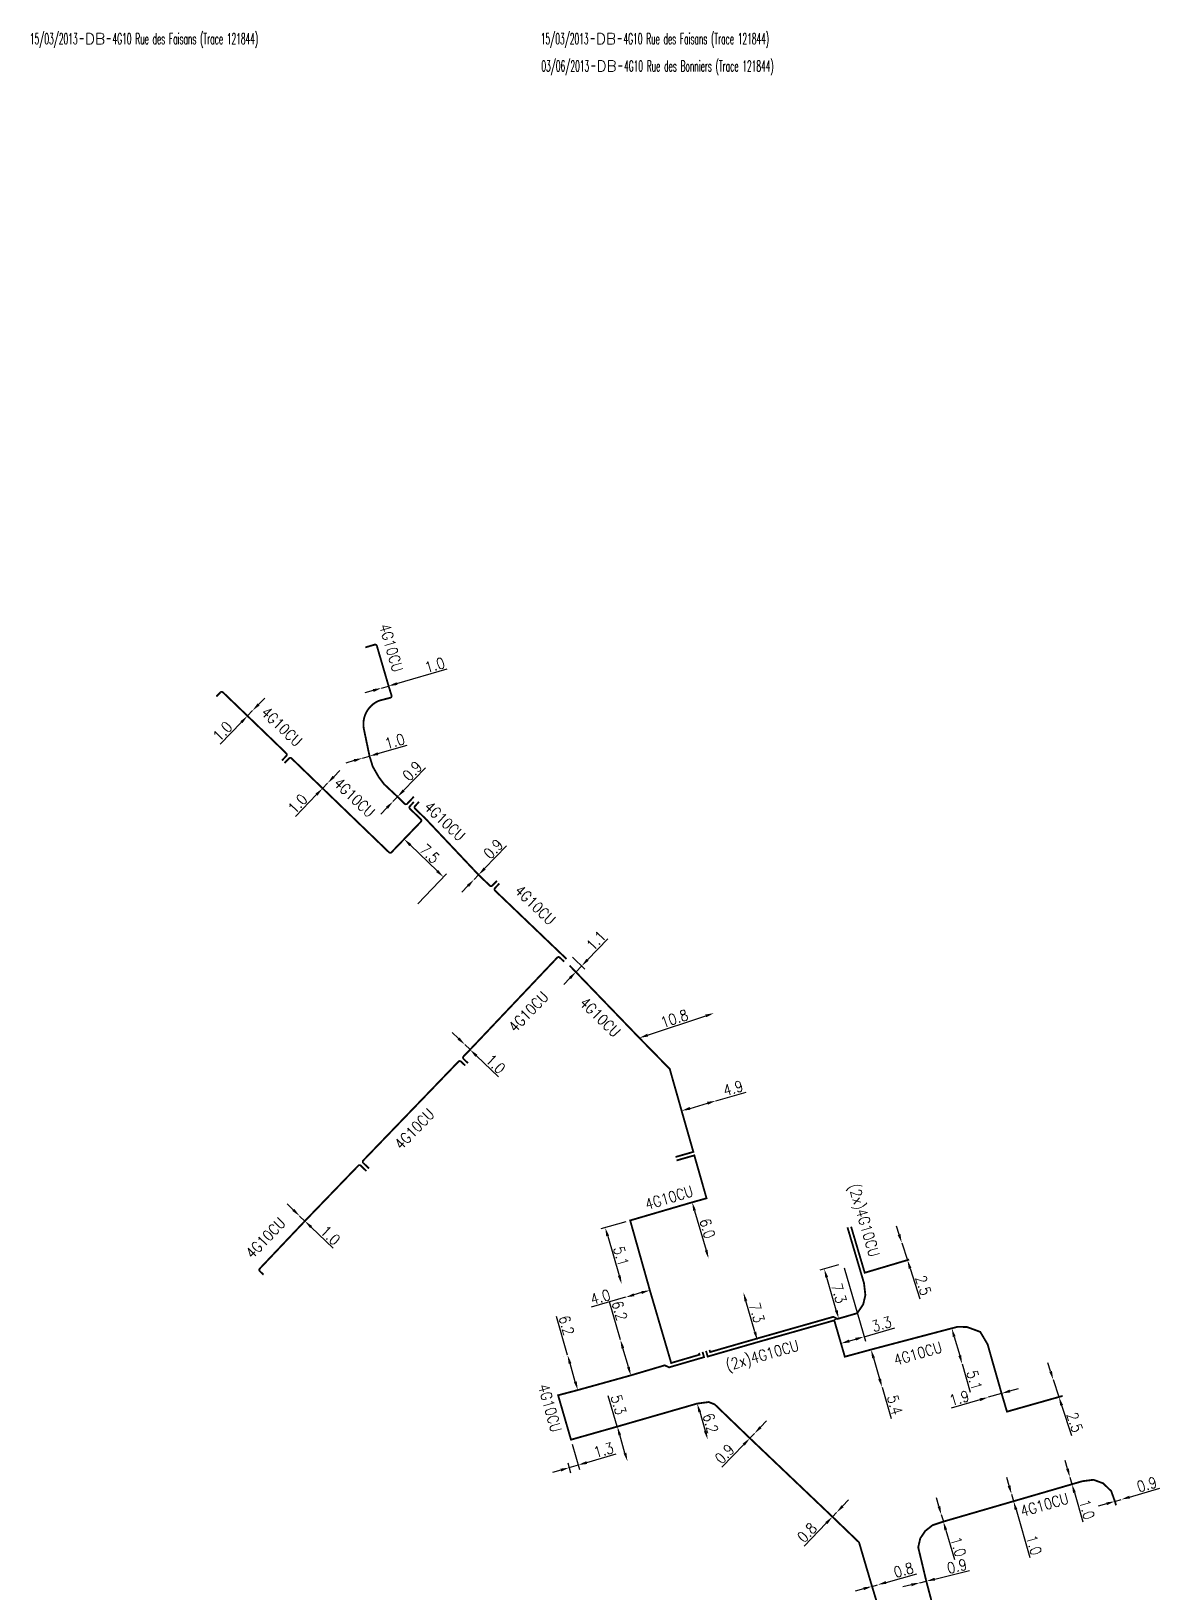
# Model space of a CAD drawing. Header units: millimetres. Extents: x 111441 to 112000, y 130010 to 130542.
# Drawn here: x 111440.7 to 111595.6, y 130275.5 to 130489.8 of the extents above; entities that cross this region are included whole.
import ezdxf
from ezdxf.enums import TextEntityAlignment as Align

# ---------------------------------------------------------------- set-up
doc = ezdxf.new("R2010")
doc.units = ezdxf.units.MM
doc.header["$PDMODE"] = 34
doc.linetypes.add('B_ST_AL', pattern=[2000, 1000, 1000])
doc.linetypes.add('E_ST_Cu', pattern=[2000, 1000, 1000])
doc.layers.get('0').update_dxf_attribs({"linetype": 'CONTINUOUS'})
doc.layers.get('DEFPOINTS').update_dxf_attribs({"linetype": 'CONTINUOUS'})
doc.layers.add('E_100', color=3, linetype='CONTINUOUS')
doc.styles.get("Standard").update_dxf_attribs({"font": 'romans.shx', "width": 0.85})
doc.dimstyles.get("Standard").update_dxf_attribs({"dimtxt": 1.5, "dimasz": 1.2, "dimexe": 0.625, "dimexo": 0.625, "dimgap": 0.25, "dimtad": 1, "dimdec": 1, "dimzin": 0, "dimdsep": 46, "dimtxsty": 'Standard', "dimcen": -0.5, "dimadec": 0, "dimazin": 0, "dimtfac": 1, "dimtdec": 1, "dimtmove": 0, "dimatfit": 3, "dimfxl": 1, "dimtolj": 1, "dimtzin": 0, "dimarcsym": 0})

# ---------------------------------------------------------------- blocks, each defined once
blk = doc.blocks.new('*D9')
at = {"layer": 'DEFPOINTS', "color": 0, "linetype": 'Continuous'}
for p in [(111477.53, 130327.17), (111477.53, 130327.17), (111478.25, 130326.48)]:
    blk.add_point(p, dxfattribs=at)
at = {"layer": 'E_100', "color": 0, "linetype": 'Continuous', "lineweight": -2}
for p, q in [((111476.66, 130328.01), (111475.8, 130328.84)), ((111477.53, 130327.17), (111478.25, 130326.48)), ((111479.11, 130325.65), (111482.13, 130322.74))]:
    blk.add_line(p, q, dxfattribs=at)
at = {"layer": 'E_100', "color": 0, "linetype": 'Continuous'}
for points in [[(111476.8, 130328.15), (111476.52, 130327.86), (111477.53, 130327.17)], [(111479.25, 130325.79), (111478.97, 130325.5), (111478.25, 130326.48)]]:
    blk.add_solid(points, dxfattribs=at)
at = {"layer": 'E_100', "color": 0, "linetype": 'Continuous', "insert": (111481.75, 130324.5), "char_height": 1.5, "attachment_point": 5, "rotation": 316.0576}
blk.add_mtext('\\A1;1.0', dxfattribs=at)
blk = doc.blocks.new('*D10')
at = {"layer": 'DEFPOINTS', "color": 0, "linetype": 'Continuous'}
for p in [(111500.2, 130350.69), (111500.2, 130350.69), (111500.92, 130350)]:
    blk.add_point(p, dxfattribs=at)
at = {"layer": 'E_100', "color": 0, "linetype": 'Continuous', "lineweight": -2}
for p, q in [((111499.33, 130351.53), (111498.47, 130352.36)), ((111500.2, 130350.69), (111500.92, 130350)), ((111501.78, 130349.17), (111504.8, 130346.26))]:
    blk.add_line(p, q, dxfattribs=at)
at = {"layer": 'E_100', "color": 0, "linetype": 'Continuous'}
for points in [[(111499.47, 130351.67), (111499.19, 130351.38), (111500.2, 130350.69)], [(111501.92, 130349.31), (111501.64, 130349.02), (111500.92, 130350)]]:
    blk.add_solid(points, dxfattribs=at)
at = {"layer": 'E_100', "color": 0, "linetype": 'Continuous', "insert": (111504.42, 130348.02), "char_height": 1.5, "attachment_point": 5, "rotation": 316.0576}
blk.add_mtext('\\A1;1.0', dxfattribs=at)
blk = doc.blocks.new('*D11')
at = {"layer": 'DEFPOINTS', "color": 0, "linetype": 'Continuous'}
for p in [(111491.87, 130378.89), (111497.27, 130373.68), (111493.32, 130369.58)]:
    blk.add_point(p, dxfattribs=at)
at = {"layer": 'E_100', "color": 0, "linetype": 'Continuous', "lineweight": -2}
for p, q in [((111492.73, 130378.06), (111496.41, 130374.52)), ((111493.75, 130370.03), (111497.7, 130374.13))]:
    blk.add_line(p, q, dxfattribs=at)
at = {"layer": 'E_100', "color": 0, "linetype": 'Continuous'}
for points in [[(111492.87, 130378.2), (111492.59, 130377.91), (111491.87, 130378.89)], [(111496.54, 130374.66), (111496.27, 130374.37), (111497.27, 130373.68)]]:
    blk.add_solid(points, dxfattribs=at)
at = {"layer": 'E_100', "color": 0, "linetype": 'Continuous', "insert": (111495.39, 130376.89), "char_height": 1.5, "attachment_point": 5, "rotation": 316.0576}
blk.add_mtext('\\A1;7.5', dxfattribs=at)
blk = doc.blocks.new('*D12')
at = {"layer": 'DEFPOINTS', "color": 0, "linetype": 'Continuous'}
for p in [(111501.46, 130373.34), (111501.46, 130373.34), (111502.08, 130373.99)]:
    blk.add_point(p, dxfattribs=at)
at = {"layer": 'E_100', "color": 0, "linetype": 'Continuous', "lineweight": -2}
for p, q in [((111502.92, 130374.85), (111505.91, 130377.95)), ((111500.63, 130372.47), (111499.79, 130371.61)), ((111501.46, 130373.34), (111502.08, 130373.99))]:
    blk.add_line(p, q, dxfattribs=at)
at = {"layer": 'E_100', "color": 0, "linetype": 'Continuous'}
for points in [[(111502.77, 130374.99), (111503.06, 130374.71), (111502.08, 130373.99)], [(111500.48, 130372.61), (111500.77, 130372.33), (111501.46, 130373.34)]]:
    blk.add_solid(points, dxfattribs=at)
at = {"layer": 'E_100', "color": 0, "linetype": 'Continuous', "insert": (111504.11, 130377.53), "char_height": 1.5, "attachment_point": 5, "rotation": 46.0576}
blk.add_mtext('\\A1;0.9', dxfattribs=at)
blk = doc.blocks.new('*D13')
at = {"layer": 'DEFPOINTS', "color": 0, "linetype": 'Continuous'}
for p in [(111480.68, 130385.86), (111481.37, 130386.58), (111481.37, 130386.58)]:
    blk.add_point(p, dxfattribs=at)
at = {"layer": 'E_100', "color": 0, "linetype": 'Continuous', "lineweight": -2}
for p, q in [((111482.2, 130387.45), (111483.04, 130388.31)), ((111479.84, 130385), (111476.94, 130381.98)), ((111481.37, 130386.58), (111480.68, 130385.86))]:
    blk.add_line(p, q, dxfattribs=at)
at = {"layer": 'E_100', "color": 0, "linetype": 'Continuous'}
for points in [[(111482.06, 130387.59), (111482.35, 130387.31), (111481.37, 130386.58)], [(111479.7, 130385.14), (111479.99, 130384.86), (111480.68, 130385.86)]]:
    blk.add_solid(points, dxfattribs=at)
at = {"layer": 'E_100', "color": 0, "linetype": 'Continuous', "insert": (111477.25, 130383.75), "char_height": 1.5, "attachment_point": 5, "rotation": 46.0576}
blk.add_mtext('\\A1;1.0', dxfattribs=at)
blk = doc.blocks.new('*D14')
at = {"layer": 'DEFPOINTS', "color": 0, "linetype": 'Continuous'}
for p in [(111470.37, 130395.8), (111471.06, 130396.52), (111471.06, 130396.52)]:
    blk.add_point(p, dxfattribs=at)
at = {"layer": 'E_100', "color": 0, "linetype": 'Continuous', "lineweight": -2}
for p, q in [((111471.89, 130397.38), (111472.73, 130398.25)), ((111471.06, 130396.52), (111470.37, 130395.8)), ((111469.53, 130394.93), (111466.63, 130391.92))]:
    blk.add_line(p, q, dxfattribs=at)
at = {"layer": 'E_100', "color": 0, "linetype": 'Continuous'}
for points in [[(111469.39, 130395.07), (111469.68, 130394.8), (111470.37, 130395.8)], [(111471.75, 130397.52), (111472.04, 130397.24), (111471.06, 130396.52)]]:
    blk.add_solid(points, dxfattribs=at)
at = {"layer": 'E_100', "color": 0, "linetype": 'Continuous', "insert": (111466.94, 130393.69), "char_height": 1.5, "attachment_point": 5, "rotation": 46.0576}
blk.add_mtext('\\A1;1.0', dxfattribs=at)
blk = doc.blocks.new('*D15')
at = {"layer": 'DEFPOINTS', "color": 0, "linetype": 'Continuous'}
for p in [(111490.34, 130384.05), (111490.34, 130384.05), (111490.97, 130384.7)]:
    blk.add_point(p, dxfattribs=at)
at = {"layer": 'E_100', "color": 0, "linetype": 'Continuous', "lineweight": -2}
for p, q in [((111491.8, 130385.56), (111494.79, 130388.67)), ((111489.51, 130383.19), (111488.68, 130382.32)), ((111490.34, 130384.05), (111490.97, 130384.7))]:
    blk.add_line(p, q, dxfattribs=at)
at = {"layer": 'E_100', "color": 0, "linetype": 'Continuous'}
for points in [[(111491.65, 130385.7), (111491.94, 130385.43), (111490.97, 130384.7)], [(111489.36, 130383.33), (111489.65, 130383.05), (111490.34, 130384.05)]]:
    blk.add_solid(points, dxfattribs=at)
at = {"layer": 'E_100', "color": 0, "linetype": 'Continuous', "insert": (111492.99, 130388.24), "char_height": 1.5, "attachment_point": 5, "rotation": 46.0576}
blk.add_mtext('\\A1;0.9', dxfattribs=at)
blk = doc.blocks.new('*D16')
at = {"layer": 'DEFPOINTS', "color": 0, "linetype": 'Continuous'}
for p in [(111486.16, 130390), (111486.16, 130390), (111487.12, 130390.28)]:
    blk.add_point(p, dxfattribs=at)
at = {"layer": 'E_100', "color": 0, "linetype": 'Continuous', "lineweight": -2}
for p, q in [((111488.27, 130390.62), (111492.3, 130391.79)), ((111485.01, 130389.67), (111483.86, 130389.33)), ((111486.16, 130390), (111487.12, 130390.28))]:
    blk.add_line(p, q, dxfattribs=at)
at = {"layer": 'E_100', "color": 0, "linetype": 'Continuous'}
for points in [[(111484.95, 130389.86), (111485.07, 130389.47), (111486.16, 130390)], [(111488.22, 130390.81), (111488.33, 130390.42), (111487.12, 130390.28)]]:
    blk.add_solid(points, dxfattribs=at)
at = {"layer": 'E_100', "color": 0, "linetype": 'Continuous', "insert": (111490.58, 130392.33), "char_height": 1.5, "attachment_point": 5, "rotation": 16.2394}
blk.add_mtext('\\A1;1.0', dxfattribs=at)
blk = doc.blocks.new('*D17')
at = {"layer": 'DEFPOINTS', "color": 0, "linetype": 'Continuous'}
for p in [(111489.74, 130399.9), (111488.78, 130399.62), (111488.78, 130399.62)]:
    blk.add_point(p, dxfattribs=at)
at = {"layer": 'E_100', "color": 0, "linetype": 'Continuous', "lineweight": -2}
for p, q in [((111490.89, 130400.23), (111497.78, 130402.24)), ((111488.78, 130399.62), (111489.74, 130399.9)), ((111487.63, 130399.28), (111486.47, 130398.95))]:
    blk.add_line(p, q, dxfattribs=at)
at = {"layer": 'E_100', "color": 0, "linetype": 'Continuous'}
for points in [[(111490.83, 130400.43), (111490.95, 130400.04), (111489.74, 130399.9)], [(111487.57, 130399.48), (111487.68, 130399.09), (111488.78, 130399.62)]]:
    blk.add_solid(points, dxfattribs=at)
at = {"layer": 'E_100', "color": 0, "linetype": 'Continuous', "insert": (111496.07, 130402.78), "char_height": 1.5, "attachment_point": 5, "rotation": 16.2394}
blk.add_mtext('\\A1;1.0', dxfattribs=at)
blk = doc.blocks.new('GIS_MODF')
at = {"color": 0, "linetype": 'Continuous', "flags": 128}
for points in [[(-2.18, -0.01), (-1.68, -0.01)], [(1.52, -0.01), (2.02, -0.01)]]:
    blk.add_lwpolyline(points, dxfattribs=at)
at = {"color": 0, "linetype": 'Continuous', "width": 0.5}
blk.add_attdef('DATE', text='', height=1.5, dxfattribs=at).set_placement((-2.5, -0.8), align=Align.RIGHT)
at = {"color": 0, "linetype": 'Continuous', "width": 1.771291}
blk.add_attdef('USER', text='', height=1.5, dxfattribs=at).set_placement((-1.51, -0.8), (1.28, -0.8), align=Align.FIT)
at = {"color": 0, "linetype": 'Continuous', "width": 0.5}
blk.add_attdef('DESC', (2.29, -0.8), '', height=1.5, dxfattribs=at)
blk = doc.blocks.new('*D19')
at = {"layer": 'DEFPOINTS', "color": 0, "linetype": 'Continuous'}
for p in [(111572.04, 130302.29), (111572.04, 130302.29), (111573.86, 130302.82)]:
    blk.add_point(p, dxfattribs=at)
at = {"layer": 'E_100', "color": 0, "linetype": 'Continuous', "lineweight": -2}
for p, q in [((111575.01, 130303.16), (111576.16, 130303.49)), ((111570.88, 130301.95), (111566.92, 130300.8)), ((111573.86, 130302.82), (111572.04, 130302.29))]:
    blk.add_line(p, q, dxfattribs=at)
at = {"layer": 'E_100', "color": 0, "linetype": 'Continuous'}
for points in [[(111574.96, 130303.35), (111575.07, 130302.96), (111573.86, 130302.82)], [(111570.83, 130302.15), (111570.94, 130301.76), (111572.04, 130302.29)]]:
    blk.add_solid(points, dxfattribs=at)
at = {"layer": 'E_100', "color": 0, "linetype": 'Continuous', "insert": (111568.05, 130302.17), "char_height": 1.5, "attachment_point": 5, "rotation": 16.2394}
blk.add_mtext('\\A1;1.9', dxfattribs=at)
blk = doc.blocks.new('*D20')
at = {"layer": 'DEFPOINTS', "color": 0, "linetype": 'Continuous'}
for p in [(111580.95, 130304.72), (111580.95, 130304.72), (111581.73, 130302.34)]:
    blk.add_point(p, dxfattribs=at)
at = {"layer": 'E_100', "color": 0, "linetype": 'Continuous', "lineweight": -2}
for p, q in [((111580.58, 130305.86), (111580.21, 130307)), ((111580.95, 130304.72), (111581.73, 130302.34)), ((111582.1, 130301.2), (111583.45, 130297.04))]:
    blk.add_line(p, q, dxfattribs=at)
at = {"layer": 'E_100', "color": 0, "linetype": 'Continuous'}
for points in [[(111580.77, 130305.92), (111580.39, 130305.8), (111580.95, 130304.72)], [(111582.29, 130301.26), (111581.91, 130301.14), (111581.73, 130302.34)]]:
    blk.add_solid(points, dxfattribs=at)
at = {"layer": 'E_100', "color": 0, "linetype": 'Continuous', "insert": (111583.91, 130298.86), "char_height": 1.5, "attachment_point": 5, "rotation": 288.0498}
blk.add_mtext('\\A1;2.5', dxfattribs=at)
blk = doc.blocks.new('*D21')
at = {"layer": 'DEFPOINTS', "color": 0, "linetype": 'Continuous'}
for p in [(111589.41, 130288.01), (111590.28, 130288.27), (111590.28, 130288.27)]:
    blk.add_point(p, dxfattribs=at)
at = {"layer": 'E_100', "color": 0, "linetype": 'Continuous', "lineweight": -2}
for p, q in [((111591.43, 130288.6), (111595.57, 130289.81)), ((111588.26, 130287.68), (111587.11, 130287.34)), ((111589.41, 130288.01), (111590.28, 130288.27))]:
    blk.add_line(p, q, dxfattribs=at)
at = {"layer": 'E_100', "color": 0, "linetype": 'Continuous'}
for points in [[(111591.38, 130288.79), (111591.49, 130288.41), (111590.28, 130288.27)], [(111588.21, 130287.87), (111588.32, 130287.49), (111589.41, 130288.01)]]:
    blk.add_solid(points, dxfattribs=at)
at = {"layer": 'E_100', "color": 0, "linetype": 'Continuous', "insert": (111593.8, 130290.33), "char_height": 1.5, "attachment_point": 5, "rotation": 16.2263}
blk.add_mtext('\\A1;0.9', dxfattribs=at)
blk = doc.blocks.new('*D22')
at = {"layer": 'DEFPOINTS', "color": 0, "linetype": 'Continuous'}
for p in [(111560.16, 130323.49), (111560.16, 130323.49), (111560.94, 130321.12)]:
    blk.add_point(p, dxfattribs=at)
at = {"layer": 'E_100', "color": 0, "linetype": 'Continuous', "lineweight": -2}
for p, q in [((111559.79, 130324.63), (111559.42, 130325.77)), ((111560.16, 130323.49), (111560.94, 130321.12)), ((111561.31, 130319.97), (111562.66, 130315.82))]:
    blk.add_line(p, q, dxfattribs=at)
at = {"layer": 'E_100', "color": 0, "linetype": 'Continuous'}
for points in [[(111559.98, 130324.7), (111559.6, 130324.57), (111560.16, 130323.49)], [(111561.5, 130320.04), (111561.12, 130319.91), (111560.94, 130321.12)]]:
    blk.add_solid(points, dxfattribs=at)
at = {"layer": 'E_100', "color": 0, "linetype": 'Continuous', "insert": (111563.12, 130317.64), "char_height": 1.5, "attachment_point": 5, "rotation": 288.0489}
blk.add_mtext('\\A1;2.5', dxfattribs=at)
blk = doc.blocks.new('*D31')
at = {"layer": 'DEFPOINTS', "color": 0, "linetype": 'Continuous'}
for p in [(111556.08, 130276.34), (111556.85, 130276.56), (111556.85, 130276.56)]:
    blk.add_point(p, dxfattribs=at)
at = {"layer": 'E_100', "color": 0, "linetype": 'Continuous', "lineweight": -2}
for p, q in [((111558, 130276.88), (111562.21, 130278.06)), ((111554.92, 130276.02), (111553.77, 130275.69)), ((111556.08, 130276.34), (111556.85, 130276.56))]:
    blk.add_line(p, q, dxfattribs=at)
at = {"layer": 'E_100', "color": 0, "linetype": 'Continuous'}
for points in [[(111554.87, 130276.21), (111554.98, 130275.82), (111556.08, 130276.34)], [(111557.95, 130277.07), (111558.06, 130276.69), (111556.85, 130276.56)]]:
    blk.add_solid(points, dxfattribs=at)
at = {"layer": 'E_100', "color": 0, "linetype": 'Continuous', "insert": (111560.42, 130278.59), "char_height": 1.5, "attachment_point": 5, "rotation": 15.622}
blk.add_mtext('\\A1;0.8', dxfattribs=at)
blk = doc.blocks.new('*D32')
at = {"layer": 'DEFPOINTS', "color": 0, "linetype": 'Continuous'}
for p in [(111551.2, 130286.47), (111551.2, 130286.47), (111550.65, 130285.89)]:
    blk.add_point(p, dxfattribs=at)
at = {"layer": 'E_100', "color": 0, "linetype": 'Continuous', "lineweight": -2}
for p, q in [((111551.2, 130286.47), (111550.65, 130285.89)), ((111552.03, 130287.33), (111552.87, 130288.2)), ((111549.81, 130285.03), (111546.78, 130281.88))]:
    blk.add_line(p, q, dxfattribs=at)
at = {"layer": 'E_100', "color": 0, "linetype": 'Continuous'}
for points in [[(111551.89, 130287.47), (111552.18, 130287.2), (111551.2, 130286.47)], [(111549.67, 130285.17), (111549.96, 130284.89), (111550.65, 130285.89)]]:
    blk.add_solid(points, dxfattribs=at)
at = {"layer": 'E_100', "color": 0, "linetype": 'Continuous', "insert": (111547.16, 130283.72), "char_height": 1.5, "attachment_point": 5, "rotation": 46.0609}
blk.add_mtext('\\A1;0.8', dxfattribs=at)
blk = doc.blocks.new('*D33')
at = {"layer": 'DEFPOINTS', "color": 0, "linetype": 'Continuous'}
for p in [(111539.94, 130297.32), (111539.94, 130297.32), (111539.32, 130296.67)]:
    blk.add_point(p, dxfattribs=at)
at = {"layer": 'E_100', "color": 0, "linetype": 'Continuous', "lineweight": -2}
for p, q in [((111540.77, 130298.19), (111541.61, 130299.05)), ((111539.94, 130297.32), (111539.32, 130296.67)), ((111538.48, 130295.81), (111535.49, 130292.7))]:
    blk.add_line(p, q, dxfattribs=at)
at = {"layer": 'E_100', "color": 0, "linetype": 'Continuous'}
for points in [[(111540.63, 130298.32), (111540.92, 130298.05), (111539.94, 130297.32)], [(111538.34, 130295.95), (111538.63, 130295.67), (111539.32, 130296.67)]]:
    blk.add_solid(points, dxfattribs=at)
at = {"layer": 'E_100', "color": 0, "linetype": 'Continuous', "insert": (111535.85, 130294.52), "char_height": 1.5, "attachment_point": 5, "rotation": 46.0609}
blk.add_mtext('\\A1;0.9', dxfattribs=at)
blk = doc.blocks.new('*D34')
at = {"layer": 'DEFPOINTS', "color": 0, "linetype": 'Continuous'}
for p in [(111532.09, 130301.43), (111533.53, 130296.52), (111533.53, 130296.52)]:
    blk.add_point(p, dxfattribs=at)
at = {"layer": 'E_100', "color": 0, "linetype": 'Continuous', "lineweight": -2}
blk.add_line((111532.43, 130300.28), (111533.19, 130297.67), dxfattribs=at)
at = {"layer": 'E_100', "color": 0, "linetype": 'Continuous'}
for points in [[(111532.62, 130300.33), (111532.24, 130300.22), (111532.09, 130301.43)], [(111533.38, 130297.72), (111533, 130297.61), (111533.53, 130296.52)]]:
    blk.add_solid(points, dxfattribs=at)
at = {"layer": 'E_100', "color": 0, "linetype": 'Continuous', "insert": (111533.92, 130298.73), "char_height": 1.5, "attachment_point": 5, "rotation": 286.2394}
blk.add_mtext('\\A1;6.2', dxfattribs=at)
blk = doc.blocks.new('*D35')
at = {"layer": 'DEFPOINTS', "color": 0, "linetype": 'Continuous'}
for p in [(111521.12, 130298.27), (111522.52, 130293.48), (111522.52, 130293.48)]:
    blk.add_point(p, dxfattribs=at)
at = {"layer": 'E_100', "color": 0, "linetype": 'Continuous', "lineweight": -2}
for p, q in [((111521.12, 130298.27), (111519.89, 130302.51)), ((111522.18, 130294.63), (111521.46, 130297.12))]:
    blk.add_line(p, q, dxfattribs=at)
at = {"layer": 'E_100', "color": 0, "linetype": 'Continuous'}
for points in [[(111521.65, 130297.17), (111521.27, 130297.06), (111521.12, 130298.27)], [(111522.37, 130294.69), (111521.99, 130294.58), (111522.52, 130293.48)]]:
    blk.add_solid(points, dxfattribs=at)
at = {"layer": 'E_100', "color": 0, "linetype": 'Continuous', "insert": (111521.29, 130301.27), "char_height": 1.5, "attachment_point": 5, "rotation": 286.2394}
blk.add_mtext('\\A1;5.3', dxfattribs=at)
blk = doc.blocks.new('*D36')
at = {"layer": 'DEFPOINTS', "color": 0, "linetype": 'Continuous'}
for p in [(111514.77, 130296.47), (111514.53, 130292.64), (111514.93, 130291.27)]:
    blk.add_point(p, dxfattribs=at)
at = {"layer": 'E_100', "color": 0, "linetype": 'Continuous', "lineweight": -2}
for p, q in [((111514.94, 130295.87), (111515.95, 130292.4)), ((111514.75, 130291.87), (111514.36, 130293.24)), ((111514.53, 130292.64), (111515.78, 130293)), ((111516.93, 130293.34), (111520.95, 130294.51)), ((111513.38, 130292.3), (111512.23, 130291.97))]:
    blk.add_line(p, q, dxfattribs=at)
at = {"layer": 'E_100', "color": 0, "linetype": 'Continuous'}
for points in [[(111513.32, 130292.49), (111513.43, 130292.11), (111514.53, 130292.64)], [(111516.87, 130293.53), (111516.99, 130293.14), (111515.78, 130293)]]:
    blk.add_solid(points, dxfattribs=at)
at = {"layer": 'E_100', "color": 0, "linetype": 'Continuous', "insert": (111519.24, 130295.05), "char_height": 1.5, "attachment_point": 5, "rotation": 16.2394}
blk.add_mtext('\\A1;1.3', dxfattribs=at)
blk = doc.blocks.new('*D37')
at = {"layer": 'DEFPOINTS', "color": 0, "linetype": 'Continuous'}
for p in [(111514.3, 130308.08), (111514.3, 130308.08), (111515.7, 130303.28)]:
    blk.add_point(p, dxfattribs=at)
at = {"layer": 'E_100', "color": 0, "linetype": 'Continuous', "lineweight": -2}
for p, q in [((111514.3, 130308.08), (111512.76, 130313.37)), ((111513.7, 130307.9), (111513.7, 130307.9)), ((111515.36, 130304.43), (111514.64, 130306.92)), ((111515.1, 130303.11), (111515.1, 130303.11))]:
    blk.add_line(p, q, dxfattribs=at)
at = {"layer": 'E_100', "color": 0, "linetype": 'Continuous'}
for points in [[(111514.83, 130306.98), (111514.45, 130306.87), (111514.3, 130308.08)], [(111515.55, 130304.49), (111515.17, 130304.38), (111515.7, 130303.28)]]:
    blk.add_solid(points, dxfattribs=at)
at = {"layer": 'E_100', "color": 0, "linetype": 'Continuous', "insert": (111514.15, 130312.16), "char_height": 1.5, "attachment_point": 5, "rotation": 286.2395}
blk.add_mtext('\\A1;6.2', dxfattribs=at)
blk = doc.blocks.new('*D38')
at = {"layer": 'DEFPOINTS', "color": 0, "linetype": 'Continuous'}
for p in [(111521.55, 130310.19), (111521.55, 130310.19), (111522.98, 130305.3)]:
    blk.add_point(p, dxfattribs=at)
at = {"layer": 'E_100', "color": 0, "linetype": 'Continuous', "lineweight": -2}
for p, q in [((111521.55, 130310.19), (111520.04, 130315.39)), ((111522.64, 130306.45), (111521.89, 130309.04))]:
    blk.add_line(p, q, dxfattribs=at)
at = {"layer": 'E_100', "color": 0, "linetype": 'Continuous'}
for points in [[(111522.08, 130309.09), (111521.7, 130308.98), (111521.55, 130310.19)], [(111522.83, 130306.51), (111522.45, 130306.4), (111522.98, 130305.3)]]:
    blk.add_solid(points, dxfattribs=at)
at = {"layer": 'E_100', "color": 0, "linetype": 'Continuous', "insert": (111521.43, 130314.18), "char_height": 1.5, "attachment_point": 5, "rotation": 286.2395}
blk.add_mtext('\\A1;6.2', dxfattribs=at)
blk = doc.blocks.new('*D39')
at = {"layer": 'DEFPOINTS', "color": 0, "linetype": 'Continuous'}
for p in [(111525.59, 130316.98), (111522.25, 130316.01), (111522.25, 130316.01)]:
    blk.add_point(p, dxfattribs=at)
at = {"layer": 'E_100', "color": 0, "linetype": 'Continuous', "lineweight": -2}
for p, q in [((111524.44, 130316.65), (111523.41, 130316.35)), ((111522.25, 130316.01), (111517.55, 130314.64))]:
    blk.add_line(p, q, dxfattribs=at)
at = {"layer": 'E_100', "color": 0, "linetype": 'Continuous'}
for points in [[(111523.35, 130316.54), (111523.46, 130316.16), (111522.25, 130316.01)], [(111524.38, 130316.84), (111524.49, 130316.46), (111525.59, 130316.98)]]:
    blk.add_solid(points, dxfattribs=at)
at = {"layer": 'E_100', "color": 0, "linetype": 'Continuous', "insert": (111518.8, 130316.05), "char_height": 1.5, "attachment_point": 5, "rotation": 16.2395}
blk.add_mtext('\\A1;4.0', dxfattribs=at)
blk = doc.blocks.new('*D40')
at = {"layer": 'DEFPOINTS', "color": 0, "linetype": 'Continuous'}
for p in [(111522.89, 130326.56), (111521.72, 130317.85), (111521.72, 130317.85)]:
    blk.add_point(p, dxfattribs=at)
at = {"layer": 'E_100', "color": 0, "linetype": 'Continuous', "lineweight": -2}
for p, q in [((111522.29, 130326.39), (111518.87, 130325.39)), ((111519.81, 130324.41), (111521.38, 130319))]:
    blk.add_line(p, q, dxfattribs=at)
at = {"layer": 'E_100', "color": 0, "linetype": 'Continuous'}
for points in [[(111520, 130324.47), (111519.61, 130324.36), (111519.47, 130325.57)], [(111521.58, 130319.05), (111521.19, 130318.94), (111521.72, 130317.85)]]:
    blk.add_solid(points, dxfattribs=at)
at = {"layer": 'E_100', "color": 0, "linetype": 'Continuous', "insert": (111521.65, 130321.65), "char_height": 1.5, "attachment_point": 5, "rotation": 286.2395}
blk.add_mtext('\\A1;5.1', dxfattribs=at)
blk = doc.blocks.new('*D41')
at = {"layer": 'DEFPOINTS', "color": 0, "linetype": 'Continuous'}
for p in [(111531.4, 130329.05), (111533.65, 130321.32), (111533.65, 130321.32)]:
    blk.add_point(p, dxfattribs=at)
at = {"layer": 'E_100', "color": 0, "linetype": 'Continuous', "lineweight": -2}
blk.add_line((111531.74, 130327.9), (111533.32, 130322.47), dxfattribs=at)
at = {"layer": 'E_100', "color": 0, "linetype": 'Continuous'}
for points in [[(111531.93, 130327.95), (111531.55, 130327.84), (111531.4, 130329.05)], [(111533.51, 130322.53), (111533.13, 130322.42), (111533.65, 130321.32)]]:
    blk.add_solid(points, dxfattribs=at)
at = {"layer": 'E_100', "color": 0, "linetype": 'Continuous', "insert": (111533.49, 130325.46), "char_height": 1.5, "attachment_point": 5, "rotation": 286.2395}
blk.add_mtext('\\A1;6.0', dxfattribs=at)
blk = doc.blocks.new('*D42')
at = {"layer": 'DEFPOINTS', "color": 0, "linetype": 'Continuous'}
for p in [(111534.66, 130342.98), (111534.66, 130342.98), (111529.95, 130341.61)]:
    blk.add_point(p, dxfattribs=at)
at = {"layer": 'E_100', "color": 0, "linetype": 'Continuous', "lineweight": -2}
for p, q in [((111534.66, 130342.98), (111538.8, 130344.18)), ((111531.11, 130341.94), (111533.51, 130342.64))]:
    blk.add_line(p, q, dxfattribs=at)
at = {"layer": 'E_100', "color": 0, "linetype": 'Continuous'}
for points in [[(111531.05, 130342.14), (111531.16, 130341.75), (111529.95, 130341.61)], [(111533.45, 130342.84), (111533.56, 130342.45), (111534.66, 130342.98)]]:
    blk.add_solid(points, dxfattribs=at)
at = {"layer": 'E_100', "color": 0, "linetype": 'Continuous', "insert": (111537.02, 130344.71), "char_height": 1.5, "attachment_point": 5, "rotation": 16.2395}
blk.add_mtext('\\A1;4.9', dxfattribs=at)
blk = doc.blocks.new('*D43')
at = {"layer": 'DEFPOINTS', "color": 0, "linetype": 'Continuous'}
for p in [(111534.4, 130355.01), (111534.4, 130355.01), (111524.15, 130351.61)]:
    blk.add_point(p, dxfattribs=at)
at = {"layer": 'E_100', "color": 0, "linetype": 'Continuous', "lineweight": -2}
blk.add_line((111525.29, 130351.99), (111533.26, 130354.63), dxfattribs=at)
at = {"layer": 'E_100', "color": 0, "linetype": 'Continuous'}
for points in [[(111533.2, 130354.82), (111533.33, 130354.44), (111534.4, 130355.01)], [(111525.23, 130352.18), (111525.35, 130351.8), (111524.15, 130351.61)]]:
    blk.add_solid(points, dxfattribs=at)
at = {"layer": 'E_100', "color": 0, "linetype": 'Continuous', "insert": (111528.96, 130354.26), "char_height": 1.5, "attachment_point": 5, "rotation": 18.3575}
blk.add_mtext('\\A1;10.8', dxfattribs=at)
blk = doc.blocks.new('*D44')
at = {"layer": 'DEFPOINTS', "color": 0, "linetype": 'Continuous'}
for p in [(111538.43, 130316.67), (111538.43, 130316.67), (111540.34, 130310.11)]:
    blk.add_point(p, dxfattribs=at)
at = {"layer": 'E_100', "color": 0, "linetype": 'Continuous', "lineweight": -2}
blk.add_line((111540.01, 130311.26), (111538.77, 130315.52), dxfattribs=at)
at = {"layer": 'E_100', "color": 0, "linetype": 'Continuous'}
for points in [[(111538.96, 130315.57), (111538.58, 130315.46), (111538.43, 130316.67)], [(111540.2, 130311.31), (111539.82, 130311.2), (111540.34, 130310.11)]]:
    blk.add_solid(points, dxfattribs=at)
at = {"layer": 'E_100', "color": 0, "linetype": 'Continuous', "insert": (111540.28, 130313.89), "char_height": 1.5, "attachment_point": 5, "rotation": 286.2395}
blk.add_mtext('\\A1;7.3', dxfattribs=at)
blk = doc.blocks.new('*D45')
at = {"layer": 'DEFPOINTS', "color": 0, "linetype": 'Continuous'}
for p in [(111552.07, 130320.64), (111549.53, 130319.9), (111554.05, 130313.83)]:
    blk.add_point(p, dxfattribs=at)
at = {"layer": 'E_100', "color": 0, "linetype": 'Continuous', "lineweight": -2}
for p, q in [((111551.47, 130320.47), (111548.93, 130319.73)), ((111551.17, 130314.24), (111549.86, 130318.75)), ((111553.45, 130313.66), (111550.91, 130312.92))]:
    blk.add_line(p, q, dxfattribs=at)
at = {"layer": 'E_100', "color": 0, "linetype": 'Continuous'}
for points in [[(111550.05, 130318.8), (111549.67, 130318.69), (111549.53, 130319.9)], [(111551.37, 130314.3), (111550.98, 130314.19), (111551.51, 130313.09)]]:
    blk.add_solid(points, dxfattribs=at)
at = {"layer": 'E_100', "color": 0, "linetype": 'Continuous', "insert": (111551.54, 130316.56), "char_height": 1.5, "attachment_point": 5, "rotation": 286.2395}
blk.add_mtext('\\A1;7.3', dxfattribs=at)
blk = doc.blocks.new('*D46')
at = {"layer": 'DEFPOINTS', "color": 0, "linetype": 'Continuous'}
for p in [(111552.07, 130320.64), (111554.99, 130310.6), (111551.82, 130309.68)]:
    blk.add_point(p, dxfattribs=at)
at = {"layer": 'E_100', "color": 0, "linetype": 'Continuous', "lineweight": -2}
for p, q in [((111552.24, 130320.04), (111555.17, 130310)), ((111552.97, 130310.02), (111553.84, 130310.27)), ((111554.99, 130310.6), (111559.19, 130311.83))]:
    blk.add_line(p, q, dxfattribs=at)
at = {"layer": 'E_100', "color": 0, "linetype": 'Continuous'}
for points in [[(111552.92, 130310.21), (111553.03, 130309.82), (111551.82, 130309.68)], [(111553.78, 130310.46), (111553.89, 130310.08), (111554.99, 130310.6)]]:
    blk.add_solid(points, dxfattribs=at)
at = {"layer": 'E_100', "color": 0, "linetype": 'Continuous', "insert": (111557.39, 130312.34), "char_height": 1.5, "attachment_point": 5, "rotation": 16.2395}
blk.add_mtext('\\A1;3.3', dxfattribs=at)
blk = doc.blocks.new('*D47')
at = {"layer": 'DEFPOINTS', "color": 0, "linetype": 'Continuous'}
for p in [(111555.95, 130308.84), (111557.46, 130303.66), (111557.46, 130303.66)]:
    blk.add_point(p, dxfattribs=at)
at = {"layer": 'E_100', "color": 0, "linetype": 'Continuous', "lineweight": -2}
for p, q in [((111556.28, 130307.69), (111557.12, 130304.81)), ((111557.46, 130303.66), (111558.7, 130299.4))]:
    blk.add_line(p, q, dxfattribs=at)
at = {"layer": 'E_100', "color": 0, "linetype": 'Continuous'}
for points in [[(111556.48, 130307.75), (111556.09, 130307.64), (111555.95, 130308.84)], [(111557.32, 130304.87), (111556.93, 130304.76), (111557.46, 130303.66)]]:
    blk.add_solid(points, dxfattribs=at)
at = {"layer": 'E_100', "color": 0, "linetype": 'Continuous', "insert": (111559.21, 130301.24), "char_height": 1.5, "attachment_point": 5, "rotation": 286.2394}
blk.add_mtext('\\A1;5.4', dxfattribs=at)
blk = doc.blocks.new('*D48')
at = {"layer": 'DEFPOINTS', "color": 0, "linetype": 'Continuous'}
for p in [(111567.03, 130311.76), (111568.45, 130306.86), (111568.45, 130306.86)]:
    blk.add_point(p, dxfattribs=at)
at = {"layer": 'E_100', "color": 0, "linetype": 'Continuous', "lineweight": -2}
for p, q in [((111567.36, 130310.61), (111568.12, 130308.01)), ((111568.45, 130306.86), (111569.57, 130303.01))]:
    blk.add_line(p, q, dxfattribs=at)
at = {"layer": 'E_100', "color": 0, "linetype": 'Continuous'}
for points in [[(111567.55, 130310.66), (111567.17, 130310.55), (111567.03, 130311.76)], [(111568.31, 130308.07), (111567.93, 130307.96), (111568.45, 130306.86)]]:
    blk.add_solid(points, dxfattribs=at)
at = {"layer": 'E_100', "color": 0, "linetype": 'Continuous', "insert": (111570.14, 130304.64), "char_height": 1.5, "attachment_point": 5, "rotation": 286.2394}
blk.add_mtext('\\A1;5.1', dxfattribs=at)
blk = doc.blocks.new('*D52')
at = {"layer": 'DEFPOINTS', "color": 0, "linetype": 'Continuous'}
for p in [(111562.65, 130276.84), (111562.65, 130276.84), (111563.53, 130277.05)]:
    blk.add_point(p, dxfattribs=at)
at = {"layer": 'E_100', "color": 0, "linetype": 'Continuous', "lineweight": -2}
for p, q in [((111564.69, 130277.34), (111569.48, 130278.5)), ((111561.49, 130276.56), (111560.32, 130276.28)), ((111562.65, 130276.84), (111563.53, 130277.05))]:
    blk.add_line(p, q, dxfattribs=at)
at = {"layer": 'E_100', "color": 0, "linetype": 'Continuous'}
for points in [[(111561.44, 130276.75), (111561.53, 130276.36), (111562.65, 130276.84)], [(111564.65, 130277.53), (111564.74, 130277.14), (111563.53, 130277.05)]]:
    blk.add_solid(points, dxfattribs=at)
at = {"layer": 'E_100', "color": 0, "linetype": 'Continuous', "insert": (111567.74, 130279.1), "char_height": 1.5, "attachment_point": 5, "rotation": 13.623}
blk.add_mtext('\\A1;0.9', dxfattribs=at)
blk = doc.blocks.new('*D53')
at = {"layer": 'DEFPOINTS', "color": 0, "linetype": 'Continuous'}
for p in [(111565.59, 130286.19), (111565.59, 130286.19), (111565.87, 130285.23)]:
    blk.add_point(p, dxfattribs=at)
at = {"layer": 'E_100', "color": 0, "linetype": 'Continuous', "lineweight": -2}
for p, q in [((111565.26, 130287.34), (111564.92, 130288.49)), ((111565.59, 130286.19), (111565.87, 130285.23)), ((111566.21, 130284.07), (111567.38, 130280.05))]:
    blk.add_line(p, q, dxfattribs=at)
at = {"layer": 'E_100', "color": 0, "linetype": 'Continuous'}
for points in [[(111565.45, 130287.39), (111565.06, 130287.28), (111565.59, 130286.19)], [(111566.4, 130284.13), (111566.01, 130284.02), (111565.87, 130285.23)]]:
    blk.add_solid(points, dxfattribs=at)
at = {"layer": 'E_100', "color": 0, "linetype": 'Continuous', "insert": (111567.92, 130281.77), "char_height": 1.5, "attachment_point": 5, "rotation": 286.2263}
blk.add_mtext('\\A1;1.0', dxfattribs=at)
blk = doc.blocks.new('*D54')
at = {"layer": 'DEFPOINTS', "color": 0, "linetype": 'Continuous'}
for p in [(111575.23, 130288.99), (111575.23, 130288.99), (111575.51, 130288.03)]:
    blk.add_point(p, dxfattribs=at)
at = {"layer": 'E_100', "color": 0, "linetype": 'Continuous', "lineweight": -2}
for p, q in [((111574.89, 130290.14), (111574.56, 130291.29)), ((111575.23, 130288.99), (111575.51, 130288.03)), ((111575.84, 130286.88), (111577.76, 130280.29))]:
    blk.add_line(p, q, dxfattribs=at)
at = {"layer": 'E_100', "color": 0, "linetype": 'Continuous'}
for points in [[(111575.08, 130290.2), (111574.7, 130290.09), (111575.23, 130288.99)], [(111576.03, 130286.93), (111575.65, 130286.82), (111575.51, 130288.03)]]:
    blk.add_solid(points, dxfattribs=at)
at = {"layer": 'E_100', "color": 0, "linetype": 'Continuous', "insert": (111578.3, 130282), "char_height": 1.5, "attachment_point": 5, "rotation": 286.2263}
blk.add_mtext('\\A1;1.0', dxfattribs=at)
blk = doc.blocks.new('*D55')
at = {"layer": 'DEFPOINTS', "color": 0, "linetype": 'Continuous'}
for p in [(111583.24, 130291.32), (111583.24, 130291.32), (111583.52, 130290.36)]:
    blk.add_point(p, dxfattribs=at)
at = {"layer": 'E_100', "color": 0, "linetype": 'Continuous', "lineweight": -2}
for p, q in [((111582.91, 130292.47), (111582.57, 130293.63)), ((111583.24, 130291.32), (111583.52, 130290.36)), ((111583.86, 130289.21), (111585.03, 130285.19))]:
    blk.add_line(p, q, dxfattribs=at)
at = {"layer": 'E_100', "color": 0, "linetype": 'Continuous'}
for points in [[(111583.1, 130292.53), (111582.72, 130292.42), (111583.24, 130291.32)], [(111584.05, 130289.27), (111583.67, 130289.15), (111583.52, 130290.36)]]:
    blk.add_solid(points, dxfattribs=at)
at = {"layer": 'E_100', "color": 0, "linetype": 'Continuous', "insert": (111585.57, 130286.9), "char_height": 1.5, "attachment_point": 5, "rotation": 286.2263}
blk.add_mtext('\\A1;1.0', dxfattribs=at)
blk = doc.blocks.new('*D58')
at = {"layer": 'DEFPOINTS', "color": 0, "linetype": 'Continuous'}
for p in [(111514.52, 130363.11), (111514.58, 130361.53), (111515.46, 130360.68)]:
    blk.add_point(p, dxfattribs=at)
at = {"layer": 'E_100', "color": 0, "linetype": 'Continuous', "lineweight": -2}
for p, q in [((111517.05, 130362.34), (111519.84, 130365.22)), ((111514.97, 130362.68), (111516.67, 130361.04)), ((111515.46, 130360.68), (111516.22, 130361.47)), ((111514.63, 130359.82), (111513.8, 130358.96)), ((111515.03, 130361.09), (111515.91, 130360.25))]:
    blk.add_line(p, q, dxfattribs=at)
at = {"layer": 'E_100', "color": 0, "linetype": 'Continuous'}
for points in [[(111516.91, 130362.48), (111517.2, 130362.2), (111516.22, 130361.47)], [(111514.48, 130359.96), (111514.77, 130359.68), (111515.46, 130360.68)]]:
    blk.add_solid(points, dxfattribs=at)
at = {"layer": 'E_100', "color": 0, "linetype": 'Continuous', "insert": (111518.2, 130364.97), "char_height": 1.5, "attachment_point": 5, "rotation": 46.0576}
blk.add_mtext('\\A1;1.1', dxfattribs=at)

msp = doc.modelspace()

# ---------------------------------------------------------------- linework, layer by layer
at = {"layer": 'E_100', "linetype": 'E_ST_Cu', "flags": 128}
msp.add_lwpolyline([(111493.2, 130384.71, 0.25, 0.25, 0), (111492.3, 130383.75, 0.25, 0.25, -0.418151), (111491.94, 130383.75, 0.25, 0.25, 0), (111490.97, 130384.7, 0.25, 0.25, 0), (111489.12, 130386.43, 0.25, 0.25, 0), (111488.38, 130387.42, 0.25, 0.25, 0), (111487.56, 130388.85, 0.25, 0.25, 0), (111487.12, 130390.28, 0.25, 0.25, 0), (111486.36, 130393.93, 0.25, 0.25, 0), (111486.36, 130393.93, 0.25, 0.25, 0), (111486.36, 130393.93, 0.25, 0.25, -0.363082), (111488.43, 130397.89, 0.25, 0.25, 0), (111488.43, 130397.89, 0.25, 0.25, 0), (111489.97, 130398.29, 0.25, 0.25, 0.428203), (111490.14, 130398.61, 0.25, 0.25, 0), (111489.74, 130399.9, 0.25, 0.25, 0), (111488.13, 130405.4, 0.25, 0.25, 0.414214), (111487.82, 130405.58, 0.25, 0.25, 0), (111486.55, 130405.2, 0, 0, 0)], format="xyseb", dxfattribs=at)
at = {"layer": 'E_100', "linetype": 'E_ST_Cu', "const_width": 0.25, "flags": 128}
for points in [[(111475.1, 130389.68), (111475.7, 130390.31, 0.414214), (111475.7, 130390.66), (111470.37, 130395.8), (111467.01, 130399.03, 0.414214), (111466.66, 130399.02), (111466.1, 130398.45)], [(111475.46, 130389.34), (111476.06, 130389.96, -0.414214), (111476.42, 130389.97), (111480.68, 130385.86), (111489.78, 130377.09, 0.414214), (111490.14, 130377.09), (111494.16, 130381.27, 0.414896), (111494.16, 130381.62), (111492.67, 130383.05, -0.412718), (111492.66, 130383.41), (111493.21, 130383.99)], [(111504.6, 130373.17), (111503.98, 130372.52, -0.414214), (111503.63, 130372.51), (111502.08, 130373.99), (111494.86, 130381.64, -0.414214), (111494.86, 130381.64), (111494.86, 130381.64, 0.414214), (111494.86, 130381.64), (111493.37, 130383.07, -0.412037), (111493.37, 130383.43), (111493.91, 130384)], [(111504.94, 130372.8), (111504.34, 130372.17, 0.414214), (111504.35, 130371.82), (111514.16, 130362.44)], [(111500.62, 130348.15), (111500.03, 130348.72, -0.414214), (111500.03, 130349.08), (111500.92, 130350), (111512.88, 130362.63, -0.416772), (111513.23, 130362.64), (111513.82, 130362.08)], [(111487.05, 130333.69), (111486.27, 130334.44, -0.414214), (111486.26, 130334.79), (111499.33, 130348.36, -0.414214), (111499.69, 130348.36), (111500.25, 130347.82)], [(111486.7, 130333.33), (111485.92, 130334.08, 0.414214), (111485.57, 130334.07), (111478.25, 130326.48), (111472.06, 130319.95, 0.414214), (111472.07, 130319.59), (111472.58, 130319.11)], [(111548.61, 130230.04), (111556.48, 130232.56, 0.172895), (111557.55, 130233.38), (111558.89, 130235.45), (111559.62, 130237.17), (111560.5, 130239.52), (111561.06, 130242.22), (111561.41, 130244.87), (111561.58, 130247.33), (111561.44, 130249.28), (111561.14, 130251.82), (111561.09, 130252.4), (111560.44, 130259.82), (111560.07, 130261.76), (111559.71, 130262.76), (111558.85, 130263.46), (111557.77, 130263.79), (111556.8, 130263.82), (111555.4, 130263.49), (111550.29, 130261.95), (111537.8, 130258.39), (111532.03, 130256.73), (111530.12, 130262.86), (111534.01, 130263.95), (111553.76, 130269.49), (111555.18, 130269.91), (111556.22, 130270.73), (111556.92, 130272.08), (111556.88, 130273.73), (111556.08, 130276.34), (111554.3, 130282.38), (111550.65, 130285.89), (111539.32, 130296.67), (111534.5, 130301.31), (111533.68, 130301.64), (111532.09, 130301.43), (111521.12, 130298.27), (111514.77, 130296.47), (111513, 130302.57), (111515.7, 130303.28), (111522.98, 130305.3), (111527.63, 130306.68), (111528.23, 130306.4), (111533.03, 130307.8), (111532.82, 130308.52)], [(111548.77, 130229.56), (111556.8, 130232.14, 0.172895), (111557.87, 130232.95), (111559.33, 130235.21), (111560.08, 130236.99), (111560.98, 130239.39), (111561.55, 130242.13), (111561.91, 130244.82), (111562.08, 130247.33), (111561.93, 130249.33), (111561.67, 130251.56), (111569.64, 130253.64), (111569.25, 130255.39), (111563.53, 130277.05), (111562.42, 130281.7), (111562.7, 130282.93), (111563.38, 130283.94), (111564.39, 130284.74), (111565.87, 130285.23), (111575.51, 130288.03), (111583.52, 130290.36), (111584.97, 130290.78), (111586.48, 130290.97), (111587.81, 130290.48), (111588.91, 130289.41), (111589.41, 130288.01), (111589.57, 130287.47)]]:
    msp.add_lwpolyline(points, format="xyb", dxfattribs=at)
msp.add_lwpolyline([(111514.3, 130361.96), (111514.3, 130361.96)], close=True, dxfattribs=at)
for points in [[(111514.58, 130361.54), (111524.15, 130351.61), (111528.32, 130347.35), (111529.95, 130341.61), (111531.56, 130335.97), (111529.12, 130335.27)], [(111529.25, 130334.79), (111531.69, 130335.49), (111533.37, 130329.6), (111531.4, 130329.05), (111522.89, 130326.56), (111525.59, 130316.98), (111528.52, 130307), (111532.41, 130308.14), (111532.34, 130308.38)]]:
    msp.add_lwpolyline(points, dxfattribs=at)
at = {"layer": 'E_100', "linetype": 'B_ST_AL', "const_width": 0.25, "flags": 128}
for points in [[(111533.78, 130308.8), (111533.87, 130308.5), (111540.28, 130310.35), (111550.76, 130313.33), (111551.36, 130313.05), (111554.05, 130313.83), (111554.87, 130315.04), (111555.17, 130316.31), (111554.98, 130317.95), (111552.71, 130325.62)], [(111561.17, 130321.19), (111555.08, 130319.38), (111553.21, 130325.7)], [(111533.3, 130308.66), (111533.53, 130307.88), (111540.41, 130309.87), (111550.9, 130312.85), (111552.35, 130307.86), (111555.95, 130308.84), (111567.03, 130311.76), (111567.86, 130311.97), (111569.13, 130311.93), (111570.93, 130311.27), (111571.94, 130309.57), (111573.86, 130302.82), (111574.6, 130300.32), (111582.24, 130302.48)]]:
    msp.add_lwpolyline(points, dxfattribs=at)

# ---------------------------------------------------------------- block references
at = {"layer": 'E_100', "linetype": 'Continuous'}
ref = msp.add_blockref('GIS_MODF', (111449.56, 130488.77), dxfattribs=at)
ref.add_attrib('DATE', '15/03/2013', dxfattribs={"layer": '0', "color": 0, "linetype": 'Continuous', "height": 1.5, "width": 0.5}).set_placement((111447.06, 130487.98), align=Align.RIGHT)
ref.add_attrib('USER', 'DB', dxfattribs={"layer": '0', "color": 0, "linetype": 'Continuous', "height": 1.5, "width": 0.99919}).set_placement((111448.05, 130487.98), (111450.84, 130487.98), align=Align.FIT)
ref.add_attrib('DESC', '4G10 Rue des Faisans (Trace 121844)', (111451.85, 130487.98), dxfattribs={"layer": '0', "color": 0, "linetype": 'Continuous', "height": 1.5, "width": 0.5})
ref = msp.add_blockref('GIS_MODF', (111519.68, 130488.77), dxfattribs=at)
ref.add_attrib('DATE', '15/03/2013', dxfattribs={"layer": '0', "color": 0, "linetype": 'Continuous', "height": 1.5, "width": 0.5}).set_placement((111517.18, 130487.98), align=Align.RIGHT)
ref.add_attrib('USER', 'DB', dxfattribs={"layer": '0', "color": 0, "linetype": 'Continuous', "height": 1.5, "width": 0.99919}).set_placement((111518.17, 130487.98), (111520.96, 130487.98), align=Align.FIT)
ref.add_attrib('DESC', '4G10 Rue des Faisans (Trace 121844)', (111521.97, 130487.98), dxfattribs={"layer": '0', "color": 0, "linetype": 'Continuous', "height": 1.5, "width": 0.5})
ref = msp.add_blockref('GIS_MODF', (111519.77, 130485.04), dxfattribs=at)
ref.add_attrib('DATE', '03/06/2013', dxfattribs={"layer": '0', "color": 0, "linetype": 'Continuous', "height": 1.5, "width": 0.5}).set_placement((111517.26, 130484.24), align=Align.RIGHT)
ref.add_attrib('USER', 'DB', dxfattribs={"layer": '0', "color": 0, "linetype": 'Continuous', "height": 1.5, "width": 0.99919}).set_placement((111518.26, 130484.24), (111521.04, 130484.24), align=Align.FIT)
ref.add_attrib('DESC', '4G10 Rue des Bonniers (Trace 121844)', (111522.05, 130484.24), dxfattribs={"layer": '0', "color": 0, "linetype": 'Continuous', "height": 1.5, "width": 0.5})

# ---------------------------------------------------------------- texts
at = {"layer": 'E_100', "linetype": 'Continuous', "width": 0.85}
for s, rotation, p in [('4G10CU', 286.2394, (111490.1, 130405.14)), ('4G10CU', 316.4502, (111475.08, 130394.32)), ('4G10CU', 316.4502, (111497.45, 130381.36)), ('4G10CU', 315.876, (111509.85, 130369.86)), ('4G10CU', 315.629, (111518.76, 130354.46)), ('4G10CU', 16.7641, (111528.23, 130329.68)), ('(2x)4G10CU', 286.176, (111554.91, 130326.55))]:
    msp.add_text(s, height=1.5, rotation=rotation, dxfattribs=at).set_placement(p, align=Align.MIDDLE)
for rotation, p in [(316.4502, (111482.07, 130386.4)), (46.0576, (111507.12, 130352.24)), (46.0576, (111491.47, 130336.14)), (46.0576, (111471.04, 130321.19))]:
    msp.add_text('4G10CU', height=1.5, rotation=rotation, dxfattribs=at).set_placement(p)
at = {"layer": 'E_100', "linetype": 'B_ST_AL', "width": 0.85}
for s, rotation, p in [('(2x)4G10CU', 15.9839, (111541.04, 130307.95)), ('4G10CU', 16.1374, (111562.38, 130308.3)), ('4G10CU', 285.7689, (111511.87, 130300.81)), ('4G10CU', 16.2216, (111579.75, 130287.55))]:
    msp.add_text(s, height=1.5, rotation=rotation, dxfattribs=at).set_placement(p, align=Align.MIDDLE)

# ---------------------------------------------------------------- dimensions: what is measured, and where the dimension line sits
at = {"layer": 'E_100', "linetype": 'Continuous'}
for base, p1, p2, angle, text, picture, middle in [((111488.78, 130399.62), (111489.74, 130399.9), (111488.78, 130399.62), 16.2394, '1.0', '*D17', (111496.35, 130401.82)), ((111471.06, 130396.52), (111470.37, 130395.8), (111471.06, 130396.52), 226.0576, '1.0', '*D14', (111467.66, 130392.99)), ((111486.16, 130390), (111487.12, 130390.28), (111486.16, 130390), 16.2394, '1.0', '*D16', (111490.86, 130391.37)), ((111490.34, 130384.05), (111490.97, 130384.7), (111490.34, 130384.05), 46.0576, '0.9', '*D15', (111493.71, 130387.55)), ((111481.37, 130386.58), (111480.68, 130385.86), (111481.37, 130386.58), 226.0576, '1.0', '*D13', (111477.97, 130383.06)), ((111497.27, 130373.68), (111491.87, 130378.89), (111493.32, 130369.58), 136.0576, '7.5', '*D11', (111494.69, 130376.16)), ((111501.46, 130373.34), (111502.08, 130373.99), (111501.46, 130373.34), 46.0576, '0.9', '*D12', (111504.83, 130376.83)), ((111515.46, 130360.68), (111514.52, 130363.11), (111514.58, 130361.53), 46.0576, '1.1', '*D58', (111518.92, 130364.28)), ((111534.4, 130355.01), (111524.15, 130351.61), (111534.4, 130355.01), 198.3575, '10.8', '*D43', (111529.28, 130353.31)), ((111500.2, 130350.69), (111500.92, 130350), (111500.2, 130350.69), 316.0576, '1.0', '*D10', (111503.72, 130347.3)), ((111534.66, 130342.98), (111529.95, 130341.61), (111534.66, 130342.98), 196.2395, '4.9', '*D42', (111537.3, 130343.75)), ((111533.65, 130321.32), (111531.4, 130329.05), (111533.65, 130321.32), 106.2395, '6.0', '*D41', (111532.53, 130325.18)), ((111477.53, 130327.17), (111478.25, 130326.48), (111477.53, 130327.17), 316.0576, '1.0', '*D9', (111481.05, 130323.78)), ((111521.72, 130317.85), (111522.89, 130326.56), (111521.72, 130317.85), 106.2395, '5.1', '*D40', (111520.69, 130321.37)), ((111560.16, 130323.49), (111560.94, 130321.12), (111560.16, 130323.49), 288.0489, '2.5', '*D22', (111562.17, 130317.33)), ((111549.53, 130319.9), (111554.05, 130313.83), (111552.07, 130320.64), 286.2395, '7.3', '*D45', (111550.58, 130316.28)), ((111554.99, 130310.6), (111551.82, 130309.68), (111552.07, 130320.64), 196.2395, '3.3', '*D46', (111557.66, 130311.38)), ((111522.25, 130316.01), (111525.59, 130316.98), (111522.25, 130316.01), 16.2395, '4.0', '*D39', (111519.08, 130315.09)), ((111538.43, 130316.67), (111540.34, 130310.11), (111538.43, 130316.67), 286.2395, '7.3', '*D44', (111539.32, 130313.61)), ((111521.55, 130310.19), (111522.98, 130305.3), (111521.55, 130310.19), 286.2395, '6.2', '*D38', (111520.47, 130313.9)), ((111514.3, 130308.08), (111515.7, 130303.28), (111514.3, 130308.08), 286.2395, '6.2', '*D37', (111513.19, 130311.88)), ((111568.45, 130306.86), (111567.03, 130311.76), (111568.45, 130306.86), 106.2394, '5.1', '*D48', (111569.18, 130304.36)), ((111557.46, 130303.66), (111555.95, 130308.84), (111557.46, 130303.66), 106.2394, '5.4', '*D47', (111558.25, 130300.96)), ((111580.95, 130304.72), (111581.73, 130302.34), (111580.95, 130304.72), 288.0498, '2.5', '*D20', (111582.96, 130298.55)), ((111572.04, 130302.29), (111573.86, 130302.82), (111572.04, 130302.29), 16.2394, '1.9', '*D19', (111568.33, 130301.21)), ((111522.52, 130293.48), (111521.12, 130298.27), (111522.52, 130293.48), 106.2394, '5.3', '*D35', (111520.33, 130300.99)), ((111533.53, 130296.52), (111532.09, 130301.43), (111533.53, 130296.52), 106.2394, '6.2', '*D34', (111532.96, 130298.45)), ((111539.94, 130297.32), (111539.32, 130296.67), (111539.94, 130297.32), 226.0609, '0.9', '*D33', (111536.57, 130293.82)), ((111514.53, 130292.64), (111514.77, 130296.47), (111514.93, 130291.27), 16.2394, '1.3', '*D36', (111519.52, 130294.09)), ((111583.24, 130291.32), (111583.52, 130290.36), (111583.24, 130291.32), 286.2263, '1.0', '*D55', (111584.61, 130286.62)), ((111575.23, 130288.99), (111575.51, 130288.03), (111575.23, 130288.99), 286.2263, '1.0', '*D54', (111577.34, 130281.72)), ((111590.28, 130288.27), (111589.41, 130288.01), (111590.28, 130288.27), 196.2263, '0.9', '*D21', (111594.08, 130289.37)), ((111565.59, 130286.19), (111565.87, 130285.23), (111565.59, 130286.19), 286.2263, '1.0', '*D53', (111566.96, 130281.49)), ((111551.2, 130286.47), (111550.65, 130285.89), (111551.2, 130286.47), 226.0609, '0.8', '*D32', (111547.88, 130283.02)), ((111556.85, 130276.56), (111556.08, 130276.34), (111556.85, 130276.56), 195.622, '0.8', '*D31', (111560.69, 130277.63)), ((111562.65, 130276.84), (111563.53, 130277.05), (111562.65, 130276.84), 13.623, '0.9', '*D52', (111567.97, 130278.13))]:
    dim = msp.add_linear_dim(base=base, p1=p1, p2=p2, angle=angle, text=text, dimstyle='Standard', dxfattribs=at)
    dim.commit()
    dim.dimension.update_dxf_attribs({"geometry": picture, "text_midpoint": middle, "dimtype": 160})

doc.saveas('drawing.dxf')
